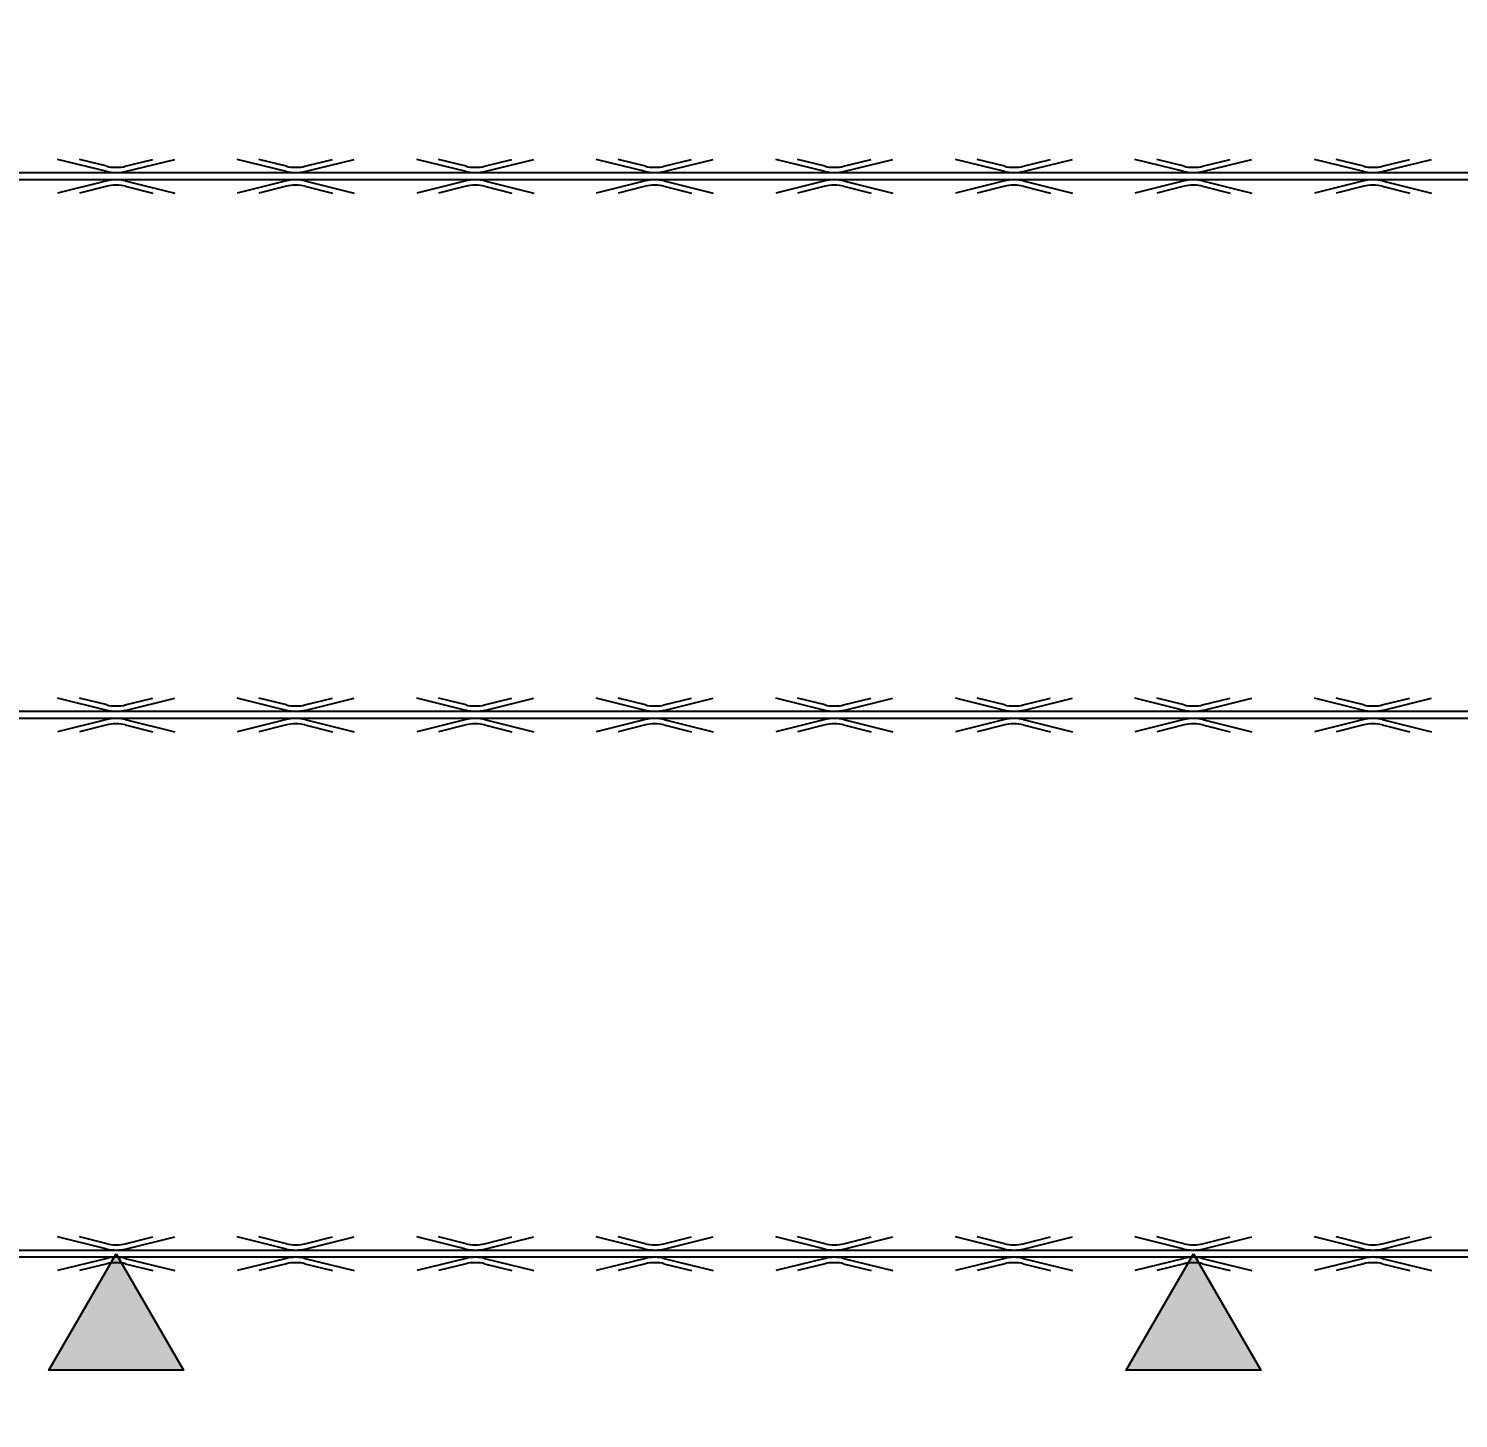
# Model space of a CAD drawing. Extents: x -524 to 129100, y -10500 to 1.
# Drawn here: x 1535 to 3128, y -3096 to -1548 of the extents above; entities that cross this region are included whole.
import ezdxf

# ---------------------------------------------------------------- set-up
doc = ezdxf.new("R2010")
doc.units = 0
doc.header["$LTSCALE"] = 250
doc.linetypes.add('BeePC_CENTER', pattern=[2, 1.25, -0.25, 0.25, -0.25])
doc.layers.get('0').update_dxf_attribs({"linetype": 'CONTINUOUS'})
doc.layers.get('Defpoints').update_dxf_attribs({"linetype": 'CONTINUOUS'})
doc.layers.add('BeePC-CCBZ', color=110, linetype='CONTINUOUS')
doc.layers.add('BeePC-GJ-Truss', color=185, linetype='CONTINUOUS')
doc.styles.add('BeePC_Dim', font='simfang.ttf', dxfattribs={"width": 0.7})
doc.dimstyles.new('BeePC_DIM_25_25', dxfattribs={"dimtxt": 75, "dimasz": 25, "dimexe": 25, "dimexo": 0, "dimgap": 25, "dimtad": 1, "dimdec": 0, "dimzin": 0, "dimdsep": 46, "dimtxsty": 'BeePC_Dim', "dimblk": 'ARCHTICK', "dimcen": 0, "dimdle": 25, "dimclrt": 7, "dimadec": 0, "dimazin": 0, "dimtfac": 1, "dimtdec": 0, "dimtix": 1, "dimtmove": 2, "dimatfit": 3, "dimfxl": 250, "dimfxlon": 1, "dimtfill": 1, "dimtolj": 1, "dimtzin": 0, "dimarcsym": 0})

# ---------------------------------------------------------------- blocks, each defined once
blk = doc.blocks.new('BeePC_HangPoint')
at = {"ltscale": 25}
h = blk.add_hatch(color=256, dxfattribs=at)
h.dxf.hatch_style = 1
h.paths.add_polyline_path([(0, 0), (-75, -129.9), (75, -129.9)])
blk.add_lwpolyline([(0, 0), (75, -129.9), (-75, -129.9)], close=True, dxfattribs=at)
blk = doc.blocks.new('_ArchTick')
at = {"color": 0, "linetype": 'ByBlock', "const_width": 0.5}
blk.add_lwpolyline([(-0.707, -0.707), (0.707, 0.707)], dxfattribs=at)
blk = doc.blocks.new('*D33')
at = {"layer": 'BeePC-CCBZ', "color": 0, "lineweight": -2, "transparency": 16777216}
for p, q in [((172.3, -478.1), (172.3, -253.1)), ((1632.6, -478.1), (1632.6, -253.1)), ((147.3, -278.1), (1657.6, -278.1))]:
    blk.add_line(p, q, dxfattribs=at)
at = {"layer": 'Defpoints', "color": 0, "transparency": 16777216}
for p in [(1632.6, -278.1), (172.3, -2012.1), (1632.6, -2912.1)]:
    blk.add_point(p, dxfattribs=at)
at = {"layer": 'BeePC-CCBZ', "color": 0, "lineweight": -2, "transparency": 16777216, "xscale": 25, "yscale": 25, "zscale": 25, "rotation": 180}
blk.add_blockref('_ArchTick', (172.3, -278.1), dxfattribs=at)
at = {"layer": 'BeePC-CCBZ', "color": 0, "lineweight": -2, "transparency": 16777216, "xscale": 25, "yscale": 25, "zscale": 25}
blk.add_blockref('_ArchTick', (1632.6, -278.1), dxfattribs=at)
at = {"layer": 'BeePC-CCBZ', "color": 7, "linetype": 'BeePC_CENTER', "transparency": 16777216, "insert": (902.5, -215.2), "char_height": 75, "attachment_point": 5, "style": 'BeePC_Dim', "bg_fill": 3, "box_fill_scale": 1.1, "bg_fill_color": 256, "bg_fill_true_color": 13158600, "bg_fill_transparency": 0}
blk.add_mtext('\\A1;1460', dxfattribs=at)
blk = doc.blocks.new('*D34')
at = {"layer": 'BeePC-CCBZ', "color": 0, "lineweight": -2, "transparency": 16777216}
for p, q in [((1632.6, -478.1), (1632.6, -253.1)), ((2832.6, -478.1), (2832.6, -253.1)), ((1607.6, -278.1), (2857.6, -278.1))]:
    blk.add_line(p, q, dxfattribs=at)
at = {"layer": 'Defpoints', "color": 0, "transparency": 16777216}
for p in [(2832.6, -278.1), (1632.6, -2912.1), (2832.6, -2912.1)]:
    blk.add_point(p, dxfattribs=at)
at = {"layer": 'BeePC-CCBZ', "color": 0, "lineweight": -2, "transparency": 16777216, "xscale": 25, "yscale": 25, "zscale": 25, "rotation": 180}
blk.add_blockref('_ArchTick', (1632.6, -278.1), dxfattribs=at)
at = {"layer": 'BeePC-CCBZ', "color": 0, "lineweight": -2, "transparency": 16777216, "xscale": 25, "yscale": 25, "zscale": 25}
blk.add_blockref('_ArchTick', (2832.6, -278.1), dxfattribs=at)
at = {"layer": 'BeePC-CCBZ', "color": 7, "linetype": 'BeePC_CENTER', "transparency": 16777216, "insert": (2232.6, -215.2), "char_height": 75, "attachment_point": 5, "style": 'BeePC_Dim', "bg_fill": 3, "box_fill_scale": 1.1, "bg_fill_color": 256, "bg_fill_true_color": 13158600, "bg_fill_transparency": 0}
blk.add_mtext('\\A1;1200', dxfattribs=at)
blk = doc.blocks.new('*D35')
at = {"layer": 'BeePC-CCBZ', "color": 0, "lineweight": -2, "transparency": 16777216}
for p, q in [((2832.6, -478.1), (2832.6, -253.1)), ((3832.6, -478.1), (3832.6, -253.1)), ((2807.6, -278.1), (3857.6, -278.1))]:
    blk.add_line(p, q, dxfattribs=at)
at = {"layer": 'Defpoints', "color": 0, "transparency": 16777216}
for p in [(3832.6, -278.1), (2832.6, -2912.1), (3832.6, -2912.1)]:
    blk.add_point(p, dxfattribs=at)
at = {"layer": 'BeePC-CCBZ', "color": 0, "lineweight": -2, "transparency": 16777216, "xscale": 25, "yscale": 25, "zscale": 25, "rotation": 180}
blk.add_blockref('_ArchTick', (2832.6, -278.1), dxfattribs=at)
at = {"layer": 'BeePC-CCBZ', "color": 0, "lineweight": -2, "transparency": 16777216, "xscale": 25, "yscale": 25, "zscale": 25}
blk.add_blockref('_ArchTick', (3832.6, -278.1), dxfattribs=at)
at = {"layer": 'BeePC-CCBZ', "color": 7, "linetype": 'BeePC_CENTER', "transparency": 16777216, "insert": (3332.6, -215.2), "char_height": 75, "attachment_point": 5, "style": 'BeePC_Dim', "bg_fill": 3, "box_fill_scale": 1.1, "bg_fill_color": 256, "bg_fill_true_color": 13158600, "bg_fill_transparency": 0}
blk.add_mtext('\\A1;1000', dxfattribs=at)
blk = doc.blocks.new('*D39')
at = {"layer": 'BeePC-CCBZ', "color": 0, "lineweight": -2, "transparency": 16777216}
for p, q in [((172.3, -3759.1), (172.3, -3984.1)), ((7792.8, -3759.1), (7792.8, -3984.1)), ((147.3, -3959.1), (7817.8, -3959.1))]:
    blk.add_line(p, q, dxfattribs=at)
at = {"layer": 'Defpoints', "color": 0, "transparency": 16777216}
for p in [(172.3, -2012.1), (7792.8, -2012.1), (7792.8, -3959.1)]:
    blk.add_point(p, dxfattribs=at)
at = {"layer": 'BeePC-CCBZ', "color": 0, "lineweight": -2, "transparency": 16777216, "xscale": 25, "yscale": 25, "zscale": 25, "rotation": 180}
blk.add_blockref('_ArchTick', (172.3, -3959.1), dxfattribs=at)
at = {"layer": 'BeePC-CCBZ', "color": 0, "lineweight": -2, "transparency": 16777216, "xscale": 25, "yscale": 25, "zscale": 25}
blk.add_blockref('_ArchTick', (7792.8, -3959.1), dxfattribs=at)
at = {"layer": 'BeePC-CCBZ', "color": 7, "linetype": 'BeePC_CENTER', "transparency": 16777216, "insert": (3982.6, -3896.2), "char_height": 75, "attachment_point": 5, "style": 'BeePC_Dim', "bg_fill": 3, "box_fill_scale": 1.1, "bg_fill_color": 256, "bg_fill_true_color": 13158600, "bg_fill_transparency": 0}
blk.add_mtext('\\A1;7621', dxfattribs=at)
blk = doc.blocks.new('*D41')
at = {"layer": 'BeePC-CCBZ', "color": 0, "lineweight": -2, "transparency": 16777216}
for p, q in [((-289.7, -1137.1), (-289.7, -3237.1)), ((-89.7, -1162.1), (-314.7, -1162.1)), ((-89.7, -3212.1), (-314.7, -3212.1))]:
    blk.add_line(p, q, dxfattribs=at)
at = {"layer": 'Defpoints', "color": 0, "transparency": 16777216}
for p in [(7.3, -1162.1), (-289.7, -3212.1), (3982.6, -3212.1)]:
    blk.add_point(p, dxfattribs=at)
at = {"layer": 'BeePC-CCBZ', "color": 0, "lineweight": -2, "transparency": 16777216, "xscale": 25, "yscale": 25, "zscale": 25}
for p, rotation in [((-289.7, -1162.1), 90), ((-289.7, -3212.1), 270)]:
    blk.add_blockref('_ArchTick', p, dxfattribs=dict(at, rotation=rotation))
at = {"layer": 'BeePC-CCBZ', "color": 7, "linetype": 'BeePC_CENTER', "transparency": 16777216, "insert": (-352.6, -2187.1), "char_height": 75, "attachment_point": 5, "rotation": 90, "style": 'BeePC_Dim', "bg_fill": 3, "box_fill_scale": 1.1, "bg_fill_color": 256, "bg_fill_true_color": 13158600, "bg_fill_transparency": 0}
blk.add_mtext('\\A1;2050', dxfattribs=at)
blk = doc.blocks.new('*D42')
at = {"layer": 'BeePC-CCBZ', "color": 0, "lineweight": -2, "transparency": 16777216}
for p, q in [((-411.7, -787.1), (-411.7, -3237.1)), ((-211.7, -812.1), (-436.7, -812.1)), ((-211.7, -3212.1), (-436.7, -3212.1))]:
    blk.add_line(p, q, dxfattribs=at)
at = {"layer": 'Defpoints', "color": 0, "transparency": 16777216}
for p in [(3982.6, -812.1), (-411.7, -3212.1), (3982.6, -3212.1)]:
    blk.add_point(p, dxfattribs=at)
at = {"layer": 'BeePC-CCBZ', "color": 0, "lineweight": -2, "transparency": 16777216, "xscale": 25, "yscale": 25, "zscale": 25}
for p, rotation in [((-411.7, -812.1), 90), ((-411.7, -3212.1), 270)]:
    blk.add_blockref('_ArchTick', p, dxfattribs=dict(at, rotation=rotation))
at = {"layer": 'BeePC-CCBZ', "color": 7, "linetype": 'BeePC_CENTER', "transparency": 16777216, "insert": (-474.6, -2012.1), "char_height": 75, "attachment_point": 5, "rotation": 90, "style": 'BeePC_Dim', "bg_fill": 3, "box_fill_scale": 1.1, "bg_fill_color": 256, "bg_fill_true_color": 13158600, "bg_fill_transparency": 0}
blk.add_mtext('\\A1;2400', dxfattribs=at)
blk = doc.blocks.new('*D46')
at = {"layer": 'BeePC-CCBZ', "color": 0, "lineweight": -2, "transparency": 16777216}
for p, q in [((8326.8, -1087.1), (8326.8, -2937.1)), ((8126.8, -1112.1), (8351.8, -1112.1)), ((8126.8, -2912.1), (8351.8, -2912.1))]:
    blk.add_line(p, q, dxfattribs=at)
at = {"layer": 'Defpoints', "color": 0, "transparency": 16777216}
for p in [(1632.6, -1112.1), (1632.6, -2912.1), (8326.8, -2912.1)]:
    blk.add_point(p, dxfattribs=at)
at = {"layer": 'BeePC-CCBZ', "color": 0, "lineweight": -2, "transparency": 16777216, "xscale": 25, "yscale": 25, "zscale": 25}
for p, rotation in [((8326.8, -1112.1), 90), ((8326.8, -2912.1), 270)]:
    blk.add_blockref('_ArchTick', p, dxfattribs=dict(at, rotation=rotation))
at = {"layer": 'BeePC-CCBZ', "color": 7, "linetype": 'BeePC_CENTER', "transparency": 16777216, "insert": (8263.9, -2012.1), "char_height": 75, "attachment_point": 5, "rotation": 90, "style": 'BeePC_Dim', "bg_fill": 3, "box_fill_scale": 1.1, "bg_fill_color": 256, "bg_fill_true_color": 13158600, "bg_fill_transparency": 0}
blk.add_mtext('\\A1;1800', dxfattribs=at)
blk = doc.blocks.new('*D47')
at = {"layer": 'BeePC-CCBZ', "color": 0, "lineweight": -2, "transparency": 16777216}
for p, q in [((8326.8, -2887.1), (8326.8, -3237.1)), ((8126.8, -2912.1), (8351.8, -2912.1)), ((8126.8, -3212.1), (8351.8, -3212.1))]:
    blk.add_line(p, q, dxfattribs=at)
at = {"layer": 'Defpoints', "color": 0, "transparency": 16777216}
for p in [(1632.6, -2912.1), (3982.6, -3212.1), (8326.8, -3212.1)]:
    blk.add_point(p, dxfattribs=at)
at = {"layer": 'BeePC-CCBZ', "color": 0, "lineweight": -2, "transparency": 16777216, "xscale": 25, "yscale": 25, "zscale": 25}
for p, rotation in [((8326.8, -2912.1), 90), ((8326.8, -3212.1), 270)]:
    blk.add_blockref('_ArchTick', p, dxfattribs=dict(at, rotation=rotation))
at = {"layer": 'BeePC-CCBZ', "color": 7, "linetype": 'BeePC_CENTER', "transparency": 16777216, "insert": (8263.9, -3062.1), "char_height": 75, "attachment_point": 5, "rotation": 90, "style": 'BeePC_Dim', "bg_fill": 3, "box_fill_scale": 1.1, "bg_fill_color": 256, "bg_fill_true_color": 13158600, "bg_fill_transparency": 0}
blk.add_mtext('\\A1;300', dxfattribs=at)

msp = doc.modelspace()

# ---------------------------------------------------------------- linework, layer by layer
at = {"layer": 'BeePC-GJ-Truss'}
for points in [[(232.6, -1708.1), (7732.6, -1708.1), (7732.6, -1716.1), (232.6, -1716.1), (232.6, -1708.1), (236, -1708), (239.2, -1707.6), (242.8, -1707), (297.8, -1693.4)], [(1622.4, -1707), (1567.4, -1693.4)], [(1622.4, -1701), (1591.7, -1693.4)], [(1642.8, -1707), (1697.8, -1693.4)], [(1642.8, -1701), (1673.5, -1693.4)], [(1822.4, -1707), (1767.4, -1693.4)], [(1822.4, -1701), (1791.7, -1693.4)], [(1842.8, -1707), (1897.8, -1693.4)], [(1842.8, -1701), (1873.5, -1693.4)], [(2022.4, -1707), (1967.4, -1693.4)], [(2022.4, -1701), (1991.7, -1693.4)], [(2042.8, -1707), (2097.8, -1693.4)], [(2042.8, -1701), (2073.5, -1693.4)], [(2222.4, -1707), (2167.4, -1693.4)], [(2222.4, -1701), (2191.7, -1693.4)], [(2242.8, -1707), (2297.8, -1693.4)], [(2242.8, -1701), (2273.5, -1693.4)], [(2422.4, -1707), (2367.4, -1693.4)], [(2422.4, -1701), (2391.7, -1693.4)], [(2442.8, -1707), (2497.8, -1693.4)], [(2442.8, -1701), (2473.5, -1693.4)], [(2622.4, -1707), (2567.4, -1693.4)], [(2622.4, -1701), (2591.7, -1693.4)], [(2642.8, -1707), (2697.8, -1693.4)], [(2642.8, -1701), (2673.5, -1693.4)], [(2822.4, -1707), (2767.4, -1693.4)], [(2822.4, -1701), (2791.7, -1693.4)], [(2842.8, -1707), (2897.8, -1693.4)], [(2842.8, -1701), (2873.5, -1693.4)], [(3022.4, -1707), (2967.4, -1693.4)], [(3022.4, -1701), (2991.7, -1693.4)], [(3042.8, -1707), (3097.8, -1693.4)], [(3042.8, -1701), (3073.5, -1693.4)], [(1622.4, -1717.3), (1567.4, -1730.9)], [(1642.8, -1717.3), (1697.8, -1730.9)], [(1822.4, -1717.3), (1767.4, -1730.9)], [(1842.8, -1717.3), (1897.8, -1730.9)], [(2022.4, -1717.3), (1967.4, -1730.9)], [(2042.8, -1717.3), (2097.8, -1730.9)], [(2222.4, -1717.3), (2167.4, -1730.9)], [(2242.8, -1717.3), (2297.8, -1730.9)], [(2422.4, -1717.3), (2367.4, -1730.9)], [(2442.8, -1717.3), (2497.8, -1730.9)], [(2622.4, -1717.3), (2567.4, -1730.9)], [(2642.8, -1717.3), (2697.8, -1730.9)], [(2822.4, -1717.3), (2767.4, -1730.9)], [(2842.8, -1717.3), (2897.8, -1730.9)], [(3022.4, -1717.3), (2967.4, -1730.9)], [(3042.8, -1717.3), (3097.8, -1730.9)], [(1622.4, -1723.3), (1591.7, -1730.9)], [(1642.8, -1723.3), (1673.5, -1730.9)], [(1822.4, -1723.3), (1791.7, -1730.9)], [(1842.8, -1723.3), (1873.5, -1730.9)], [(2022.4, -1723.3), (1991.7, -1730.9)], [(2042.8, -1723.3), (2073.5, -1730.9)], [(2222.4, -1723.3), (2191.7, -1730.9)], [(2242.8, -1723.3), (2273.5, -1730.9)], [(2422.4, -1723.3), (2391.7, -1730.9)], [(2442.8, -1723.3), (2473.5, -1730.9)], [(2622.4, -1723.3), (2591.7, -1730.9)], [(2642.8, -1723.3), (2673.5, -1730.9)], [(2822.4, -1723.3), (2791.7, -1730.9)], [(2842.8, -1723.3), (2873.5, -1730.9)], [(3022.4, -1723.3), (2991.7, -1730.9)], [(3042.8, -1723.3), (3073.5, -1730.9)], [(232.6, -2308.1), (7732.6, -2308.1), (7732.6, -2316.1), (232.6, -2316.1), (232.6, -2308.1), (236, -2308), (239.2, -2307.6), (242.8, -2307), (297.8, -2293.4)], [(1622.4, -2307), (1567.4, -2293.4)], [(1622.4, -2301), (1591.7, -2293.4)], [(1642.8, -2307), (1697.8, -2293.4)], [(1642.8, -2301), (1673.5, -2293.4)], [(1822.4, -2307), (1767.4, -2293.4)], [(1822.4, -2301), (1791.7, -2293.4)], [(1842.8, -2307), (1897.8, -2293.4)], [(1842.8, -2301), (1873.5, -2293.4)], [(2022.4, -2307), (1967.4, -2293.4)], [(2022.4, -2301), (1991.7, -2293.4)], [(2042.8, -2307), (2097.8, -2293.4)], [(2042.8, -2301), (2073.5, -2293.4)], [(2222.4, -2307), (2167.4, -2293.4)], [(2222.4, -2301), (2191.7, -2293.4)], [(2242.8, -2307), (2297.8, -2293.4)], [(2242.8, -2301), (2273.5, -2293.4)], [(2422.4, -2307), (2367.4, -2293.4)], [(2422.4, -2301), (2391.7, -2293.4)], [(2442.8, -2307), (2497.8, -2293.4)], [(2442.8, -2301), (2473.5, -2293.4)], [(2622.4, -2307), (2567.4, -2293.4)], [(2622.4, -2301), (2591.7, -2293.4)], [(2642.8, -2307), (2697.8, -2293.4)], [(2642.8, -2301), (2673.5, -2293.4)], [(2822.4, -2307), (2767.4, -2293.4)], [(2822.4, -2301), (2791.7, -2293.4)], [(2842.8, -2307), (2897.8, -2293.4)], [(2842.8, -2301), (2873.5, -2293.4)], [(3022.4, -2307), (2967.4, -2293.4)], [(3022.4, -2301), (2991.7, -2293.4)], [(3042.8, -2307), (3097.8, -2293.4)], [(3042.8, -2301), (3073.5, -2293.4)], [(1622.4, -2317.3), (1567.4, -2330.9)], [(1622.4, -2323.3), (1591.7, -2330.9)], [(1642.8, -2317.3), (1697.8, -2330.9)], [(1642.8, -2323.3), (1673.5, -2330.9)], [(1822.4, -2317.3), (1767.4, -2330.9)], [(1822.4, -2323.3), (1791.7, -2330.9)], [(1842.8, -2317.3), (1897.8, -2330.9)], [(1842.8, -2323.3), (1873.5, -2330.9)], [(2022.4, -2317.3), (1967.4, -2330.9)], [(2022.4, -2323.3), (1991.7, -2330.9)], [(2042.8, -2317.3), (2097.8, -2330.9)], [(2042.8, -2323.3), (2073.5, -2330.9)], [(2222.4, -2317.3), (2167.4, -2330.9)], [(2222.4, -2323.3), (2191.7, -2330.9)], [(2242.8, -2317.3), (2297.8, -2330.9)], [(2242.8, -2323.3), (2273.5, -2330.9)], [(2422.4, -2317.3), (2367.4, -2330.9)], [(2422.4, -2323.3), (2391.7, -2330.9)], [(2442.8, -2317.3), (2497.8, -2330.9)], [(2442.8, -2323.3), (2473.5, -2330.9)], [(2622.4, -2317.3), (2567.4, -2330.9)], [(2622.4, -2323.3), (2591.7, -2330.9)], [(2642.8, -2317.3), (2697.8, -2330.9)], [(2642.8, -2323.3), (2673.5, -2330.9)], [(2822.4, -2317.3), (2767.4, -2330.9)], [(2822.4, -2323.3), (2791.7, -2330.9)], [(2842.8, -2317.3), (2897.8, -2330.9)], [(2842.8, -2323.3), (2873.5, -2330.9)], [(3022.4, -2317.3), (2967.4, -2330.9)], [(3022.4, -2323.3), (2991.7, -2330.9)], [(3042.8, -2317.3), (3097.8, -2330.9)], [(3042.8, -2323.3), (3073.5, -2330.9)], [(232.6, -2908.1), (7732.6, -2908.1), (7732.6, -2916.1), (232.6, -2916.1), (232.6, -2908.1), (236, -2908), (239.2, -2907.6), (242.8, -2907), (297.8, -2893.4)], [(1622.4, -2907), (1567.4, -2893.4)], [(1622.4, -2901), (1591.7, -2893.4)], [(1642.8, -2907), (1697.8, -2893.4)], [(1642.8, -2901), (1673.5, -2893.4)], [(1822.4, -2907), (1767.4, -2893.4)], [(1822.4, -2901), (1791.7, -2893.4)], [(1842.8, -2907), (1897.8, -2893.4)], [(1842.8, -2901), (1873.5, -2893.4)], [(2022.4, -2907), (1967.4, -2893.4)], [(2022.4, -2901), (1991.7, -2893.4)], [(2042.8, -2907), (2097.8, -2893.4)], [(2042.8, -2901), (2073.5, -2893.4)], [(2222.4, -2907), (2167.4, -2893.4)], [(2222.4, -2901), (2191.7, -2893.4)], [(2242.8, -2907), (2297.8, -2893.4)], [(2242.8, -2901), (2273.5, -2893.4)], [(2422.4, -2907), (2367.4, -2893.4)], [(2422.4, -2901), (2391.7, -2893.4)], [(2442.8, -2907), (2497.8, -2893.4)], [(2442.8, -2901), (2473.5, -2893.4)], [(2622.4, -2907), (2567.4, -2893.4)], [(2622.4, -2901), (2591.7, -2893.4)], [(2642.8, -2907), (2697.8, -2893.4)], [(2642.8, -2901), (2673.5, -2893.4)], [(2822.4, -2907), (2767.4, -2893.4)], [(2822.4, -2901), (2791.7, -2893.4)], [(2842.8, -2907), (2897.8, -2893.4)], [(2842.8, -2901), (2873.5, -2893.4)], [(3022.4, -2907), (2967.4, -2893.4)], [(3022.4, -2901), (2991.7, -2893.4)], [(3042.8, -2907), (3097.8, -2893.4)], [(3042.8, -2901), (3073.5, -2893.4)], [(1622.4, -2917.3), (1567.4, -2930.9)], [(1622.4, -2923.3), (1591.7, -2930.9)], [(1642.8, -2917.3), (1697.8, -2930.9)], [(1642.8, -2923.3), (1673.5, -2930.9)], [(1822.4, -2917.3), (1767.4, -2930.9)], [(1822.4, -2923.3), (1791.7, -2930.9)], [(1842.8, -2917.3), (1897.8, -2930.9)], [(1842.8, -2923.3), (1873.5, -2930.9)], [(2022.4, -2917.3), (1967.4, -2930.9)], [(2022.4, -2923.3), (1991.7, -2930.9)], [(2042.8, -2917.3), (2097.8, -2930.9)], [(2042.8, -2923.3), (2073.5, -2930.9)], [(2222.4, -2917.3), (2167.4, -2930.9)], [(2222.4, -2923.3), (2191.7, -2930.9)], [(2242.8, -2917.3), (2297.8, -2930.9)], [(2242.8, -2923.3), (2273.5, -2930.9)], [(2422.4, -2917.3), (2367.4, -2930.9)], [(2422.4, -2923.3), (2391.7, -2930.9)], [(2442.8, -2917.3), (2497.8, -2930.9)], [(2442.8, -2923.3), (2473.5, -2930.9)], [(2622.4, -2917.3), (2567.4, -2930.9)], [(2622.4, -2923.3), (2591.7, -2930.9)], [(2642.8, -2917.3), (2697.8, -2930.9)], [(2642.8, -2923.3), (2673.5, -2930.9)], [(2822.4, -2917.3), (2767.4, -2930.9)], [(2822.4, -2923.3), (2791.7, -2930.9)], [(2842.8, -2917.3), (2897.8, -2930.9)], [(2842.8, -2923.3), (2873.5, -2930.9)], [(3022.4, -2917.3), (2967.4, -2930.9)], [(3022.4, -2923.3), (2991.7, -2930.9)], [(3042.8, -2917.3), (3097.8, -2930.9)], [(3042.8, -2923.3), (3073.5, -2930.9)]]:
    msp.add_lwpolyline(points, dxfattribs=at)
for centre, major_axis, start_param, end_param in [((1631.4, -1698.7), (12, 0), 3.861169, 4.813041), ((1633.8, -1698.7), (12, 0), 4.611737, 5.563609), ((1831.4, -1698.7), (12, 0), 3.861169, 4.813041), ((1833.8, -1698.7), (12, 0), 4.611737, 5.563609), ((2031.4, -1698.7), (12, 0), 3.861169, 4.813041), ((2033.8, -1698.7), (12, 0), 4.611737, 5.563609), ((2231.4, -1698.7), (12, 0), 3.861169, 4.813041), ((2233.8, -1698.7), (12, 0), 4.611737, 5.563609), ((2431.4, -1698.7), (12, 0), 3.861169, 4.813041), ((2433.8, -1698.7), (12, 0), 4.611737, 5.563609), ((2631.4, -1698.7), (12, 0), 3.861169, 4.813041), ((2633.8, -1698.7), (12, 0), 4.611737, 5.563609), ((2831.4, -1698.7), (12, 0), 3.861169, 4.813041), ((2833.8, -1698.7), (12, 0), 4.611737, 5.563609), ((3031.4, -1698.7), (12, 0), 3.861169, 4.813041), ((3033.8, -1698.7), (12, 0), 4.611737, 5.563609), ((1633.8, -1702.9), (18, 0), 4.026697, 4.647513), ((1633.8, -1721.3), (18, 0), 1.635672, 2.256488), ((1631.4, -1702.9), (18, 0), 4.777265, 5.398081), ((1631.4, -1721.3), (18, 0), 0.885104, 1.50592), ((1833.8, -1702.9), (18, 0), 4.026697, 4.647513), ((1833.8, -1721.3), (18, 0), 1.635672, 2.256488), ((1831.4, -1702.9), (18, 0), 4.777265, 5.398081), ((1831.4, -1721.3), (18, 0), 0.885104, 1.50592), ((2033.8, -1702.9), (18, 0), 4.026697, 4.647513), ((2033.8, -1721.3), (18, 0), 1.635672, 2.256488), ((2031.4, -1702.9), (18, 0), 4.777265, 5.398081), ((2031.4, -1721.3), (18, 0), 0.885104, 1.50592), ((2233.8, -1702.9), (18, 0), 4.026697, 4.647513), ((2233.8, -1721.3), (18, 0), 1.635672, 2.256488), ((2231.4, -1702.9), (18, 0), 4.777265, 5.398081), ((2231.4, -1721.3), (18, 0), 0.885104, 1.50592), ((2433.8, -1702.9), (18, 0), 4.026697, 4.647513), ((2433.8, -1721.3), (18, 0), 1.635672, 2.256488), ((2431.4, -1702.9), (18, 0), 4.777265, 5.398081), ((2431.4, -1721.3), (18, 0), 0.885104, 1.50592), ((2633.8, -1702.9), (18, 0), 4.026697, 4.647513), ((2633.8, -1721.3), (18, 0), 1.635672, 2.256488), ((2631.4, -1702.9), (18, 0), 4.777265, 5.398081), ((2631.4, -1721.3), (18, 0), 0.885104, 1.50592), ((2833.8, -1702.9), (18, 0), 4.026697, 4.647513), ((2833.8, -1721.3), (18, 0), 1.635672, 2.256488), ((2831.4, -1702.9), (18, 0), 4.777265, 5.398081), ((2831.4, -1721.3), (18, 0), 0.885104, 1.50592), ((3033.8, -1702.9), (18, 0), 4.026697, 4.647513), ((3033.8, -1721.3), (18, 0), 1.635672, 2.256488), ((3031.4, -1702.9), (18, 0), 4.777265, 5.398081), ((3031.4, -1721.3), (18, 0), 0.885104, 1.50592), ((1631.4, -1725.6), (12, 0), 1.470144, 2.422017), ((1633.8, -1725.6), (12, 0), 0.719576, 1.671449), ((1831.4, -1725.6), (12, 0), 1.470144, 2.422017), ((1833.8, -1725.6), (12, 0), 0.719576, 1.671449), ((2031.4, -1725.6), (12, 0), 1.470144, 2.422017), ((2033.8, -1725.6), (12, 0), 0.719576, 1.671449), ((2231.4, -1725.6), (12, 0), 1.470144, 2.422017), ((2233.8, -1725.6), (12, 0), 0.719576, 1.671449), ((2431.4, -1725.6), (12, 0), 1.470144, 2.422017), ((2433.8, -1725.6), (12, 0), 0.719576, 1.671449), ((2631.4, -1725.6), (12, 0), 1.470144, 2.422017), ((2633.8, -1725.6), (12, 0), 0.719576, 1.671449), ((2831.4, -1725.6), (12, 0), 1.470144, 2.422017), ((2833.8, -1725.6), (12, 0), 0.719576, 1.671449), ((3031.4, -1725.6), (12, 0), 1.470144, 2.422017), ((3033.8, -1725.6), (12, 0), 0.719576, 1.671449), ((1631.4, -2298.7), (12, 0), 3.861169, 4.813041), ((1633.8, -2302.9), (18, 0), 4.026697, 4.647513), ((1633.8, -2298.7), (12, 0), 4.611737, 5.563609), ((1631.4, -2302.9), (18, 0), 4.777265, 5.398081), ((1831.4, -2298.7), (12, 0), 3.861169, 4.813041), ((1833.8, -2302.9), (18, 0), 4.026697, 4.647513), ((1833.8, -2298.7), (12, 0), 4.611737, 5.563609), ((1831.4, -2302.9), (18, 0), 4.777265, 5.398081), ((2031.4, -2298.7), (12, 0), 3.861169, 4.813041), ((2033.8, -2302.9), (18, 0), 4.026697, 4.647513), ((2033.8, -2298.7), (12, 0), 4.611737, 5.563609), ((2031.4, -2302.9), (18, 0), 4.777265, 5.398081), ((2231.4, -2298.7), (12, 0), 3.861169, 4.813041), ((2233.8, -2302.9), (18, 0), 4.026697, 4.647513), ((2233.8, -2298.7), (12, 0), 4.611737, 5.563609), ((2231.4, -2302.9), (18, 0), 4.777265, 5.398081), ((2431.4, -2298.7), (12, 0), 3.861169, 4.813041), ((2433.8, -2302.9), (18, 0), 4.026697, 4.647513), ((2433.8, -2298.7), (12, 0), 4.611737, 5.563609), ((2431.4, -2302.9), (18, 0), 4.777265, 5.398081), ((2631.4, -2298.7), (12, 0), 3.861169, 4.813041), ((2633.8, -2302.9), (18, 0), 4.026697, 4.647513), ((2633.8, -2298.7), (12, 0), 4.611737, 5.563609), ((2631.4, -2302.9), (18, 0), 4.777265, 5.398081), ((2831.4, -2298.7), (12, 0), 3.861169, 4.813041), ((2833.8, -2302.9), (18, 0), 4.026697, 4.647513), ((2833.8, -2298.7), (12, 0), 4.611737, 5.563609), ((2831.4, -2302.9), (18, 0), 4.777265, 5.398081), ((3031.4, -2298.7), (12, 0), 3.861169, 4.813041), ((3033.8, -2302.9), (18, 0), 4.026697, 4.647513), ((3033.8, -2298.7), (12, 0), 4.611737, 5.563609), ((3031.4, -2302.9), (18, 0), 4.777265, 5.398081), ((1633.8, -2321.3), (18, 0), 1.635672, 2.256488), ((1631.4, -2325.6), (12, 0), 1.470144, 2.422017), ((1631.4, -2321.3), (18, 0), 0.885104, 1.50592), ((1633.8, -2325.6), (12, 0), 0.719576, 1.671449), ((1833.8, -2321.3), (18, 0), 1.635672, 2.256488), ((1831.4, -2325.6), (12, 0), 1.470144, 2.422017), ((1831.4, -2321.3), (18, 0), 0.885104, 1.50592), ((1833.8, -2325.6), (12, 0), 0.719576, 1.671449), ((2033.8, -2321.3), (18, 0), 1.635672, 2.256488), ((2031.4, -2325.6), (12, 0), 1.470144, 2.422017), ((2031.4, -2321.3), (18, 0), 0.885104, 1.50592), ((2033.8, -2325.6), (12, 0), 0.719576, 1.671449), ((2233.8, -2321.3), (18, 0), 1.635672, 2.256488), ((2231.4, -2325.6), (12, 0), 1.470144, 2.422017), ((2231.4, -2321.3), (18, 0), 0.885104, 1.50592), ((2233.8, -2325.6), (12, 0), 0.719576, 1.671449), ((2433.8, -2321.3), (18, 0), 1.635672, 2.256488), ((2431.4, -2325.6), (12, 0), 1.470144, 2.422017), ((2431.4, -2321.3), (18, 0), 0.885104, 1.50592), ((2433.8, -2325.6), (12, 0), 0.719576, 1.671449), ((2633.8, -2321.3), (18, 0), 1.635672, 2.256488), ((2631.4, -2325.6), (12, 0), 1.470144, 2.422017), ((2631.4, -2321.3), (18, 0), 0.885104, 1.50592), ((2633.8, -2325.6), (12, 0), 0.719576, 1.671449), ((2833.8, -2321.3), (18, 0), 1.635672, 2.256488), ((2831.4, -2325.6), (12, 0), 1.470144, 2.422017), ((2831.4, -2321.3), (18, 0), 0.885104, 1.50592), ((2833.8, -2325.6), (12, 0), 0.719576, 1.671449), ((3033.8, -2321.3), (18, 0), 1.635672, 2.256488), ((3031.4, -2325.6), (12, 0), 1.470144, 2.422017), ((3031.4, -2321.3), (18, 0), 0.885104, 1.50592), ((3033.8, -2325.6), (12, 0), 0.719576, 1.671449), ((1631.4, -2898.7), (12, 0), 3.861169, 4.813041), ((1633.8, -2902.9), (18, 0), 4.026697, 4.647513), ((1633.8, -2898.7), (12, 0), 4.611737, 5.563609), ((1631.4, -2902.9), (18, 0), 4.777265, 5.398081), ((1831.4, -2898.7), (12, 0), 3.861169, 4.813041), ((1833.8, -2902.9), (18, 0), 4.026697, 4.647513), ((1833.8, -2898.7), (12, 0), 4.611737, 5.563609), ((1831.4, -2902.9), (18, 0), 4.777265, 5.398081), ((2031.4, -2898.7), (12, 0), 3.861169, 4.813041), ((2033.8, -2902.9), (18, 0), 4.026697, 4.647513), ((2033.8, -2898.7), (12, 0), 4.611737, 5.563609), ((2031.4, -2902.9), (18, 0), 4.777265, 5.398081), ((2231.4, -2898.7), (12, 0), 3.861169, 4.813041), ((2233.8, -2902.9), (18, 0), 4.026697, 4.647513), ((2233.8, -2898.7), (12, 0), 4.611737, 5.563609), ((2231.4, -2902.9), (18, 0), 4.777265, 5.398081), ((2431.4, -2898.7), (12, 0), 3.861169, 4.813041), ((2433.8, -2902.9), (18, 0), 4.026697, 4.647513), ((2433.8, -2898.7), (12, 0), 4.611737, 5.563609), ((2431.4, -2902.9), (18, 0), 4.777265, 5.398081), ((2631.4, -2898.7), (12, 0), 3.861169, 4.813041), ((2633.8, -2902.9), (18, 0), 4.026697, 4.647513), ((2633.8, -2898.7), (12, 0), 4.611737, 5.563609), ((2631.4, -2902.9), (18, 0), 4.777265, 5.398081), ((2831.4, -2898.7), (12, 0), 3.861169, 4.813041), ((2833.8, -2902.9), (18, 0), 4.026697, 4.647513), ((2833.8, -2898.7), (12, 0), 4.611737, 5.563609), ((2831.4, -2902.9), (18, 0), 4.777265, 5.398081), ((3031.4, -2898.7), (12, 0), 3.861169, 4.813041), ((3033.8, -2902.9), (18, 0), 4.026697, 4.647513), ((3033.8, -2898.7), (12, 0), 4.611737, 5.563609), ((3031.4, -2902.9), (18, 0), 4.777265, 5.398081), ((1633.8, -2921.3), (18, 0), 1.635672, 2.256488), ((1631.4, -2925.6), (12, 0), 1.470144, 2.422017), ((1631.4, -2921.3), (18, 0), 0.885104, 1.50592), ((1633.8, -2925.6), (12, 0), 0.719576, 1.671449), ((1833.8, -2921.3), (18, 0), 1.635672, 2.256488), ((1831.4, -2925.6), (12, 0), 1.470144, 2.422017), ((1831.4, -2921.3), (18, 0), 0.885104, 1.50592), ((1833.8, -2925.6), (12, 0), 0.719576, 1.671449), ((2033.8, -2921.3), (18, 0), 1.635672, 2.256488), ((2031.4, -2925.6), (12, 0), 1.470144, 2.422017), ((2031.4, -2921.3), (18, 0), 0.885104, 1.50592), ((2033.8, -2925.6), (12, 0), 0.719576, 1.671449), ((2233.8, -2921.3), (18, 0), 1.635672, 2.256488), ((2231.4, -2925.6), (12, 0), 1.470144, 2.422017), ((2231.4, -2921.3), (18, 0), 0.885104, 1.50592), ((2233.8, -2925.6), (12, 0), 0.719576, 1.671449), ((2433.8, -2921.3), (18, 0), 1.635672, 2.256488), ((2431.4, -2925.6), (12, 0), 1.470144, 2.422017), ((2431.4, -2921.3), (18, 0), 0.885104, 1.50592), ((2433.8, -2925.6), (12, 0), 0.719576, 1.671449), ((2633.8, -2921.3), (18, 0), 1.635672, 2.256488), ((2631.4, -2925.6), (12, 0), 1.470144, 2.422017), ((2631.4, -2921.3), (18, 0), 0.885104, 1.50592), ((2633.8, -2925.6), (12, 0), 0.719576, 1.671449), ((2833.8, -2921.3), (18, 0), 1.635672, 2.256488), ((2831.4, -2925.6), (12, 0), 1.470144, 2.422017), ((2831.4, -2921.3), (18, 0), 0.885104, 1.50592), ((2833.8, -2925.6), (12, 0), 0.719576, 1.671449), ((3033.8, -2921.3), (18, 0), 1.635672, 2.256488), ((3031.4, -2925.6), (12, 0), 1.470144, 2.422017), ((3031.4, -2921.3), (18, 0), 0.885104, 1.50592), ((3033.8, -2925.6), (12, 0), 0.719576, 1.671449)]:
    msp.add_ellipse(centre, major_axis=major_axis, ratio=0.288551, start_param=start_param, end_param=end_param, dxfattribs=at)

# ---------------------------------------------------------------- block references
for p in [(1632.6, -2912.1), (2832.6, -2912.1)]:
    msp.add_blockref('BeePC_HangPoint', p)

# ---------------------------------------------------------------- next in the draw order: dimensions: what is measured, and where the dimension line sits
at = {"layer": 'BeePC-CCBZ'}
dim = msp.add_linear_dim(base=(1632.6, -278.1), p1=(172.3, -2012.1), p2=(1632.6, -2912.1), angle=0, dimstyle='BeePC_DIM_25_25', override={"dimfxl": 200}, dxfattribs=at)
dim.commit()
dim.dimension.update_dxf_attribs({"geometry": '*D33', "text_midpoint": (902.5, -215.2)})

# ---------------------------------------------------------------- next in the draw order: dimensions: what is measured, and where the dimension line sits
dim = msp.add_linear_dim(base=(2832.6, -278.1), p1=(1632.6, -2912.1), p2=(2832.6, -2912.1), angle=0, dimstyle='BeePC_DIM_25_25', override={"dimfxl": 200}, dxfattribs=at)
dim.commit()
dim.dimension.update_dxf_attribs({"geometry": '*D34', "text_midpoint": (2232.6, -215.2)})

# ---------------------------------------------------------------- next in the draw order: dimensions: what is measured, and where the dimension line sits
dim = msp.add_linear_dim(base=(3832.6, -278.1), p1=(2832.6, -2912.1), p2=(3832.6, -2912.1), angle=0, dimstyle='BeePC_DIM_25_25', override={"dimfxl": 200}, dxfattribs=at)
dim.commit()
dim.dimension.update_dxf_attribs({"geometry": '*D35', "text_midpoint": (3332.6, -215.2)})

# ---------------------------------------------------------------- next in the draw order: dimensions: what is measured, and where the dimension line sits
dim = msp.add_linear_dim(base=(7792.8486193, -3959.1183432), p1=(172.3486193, -2012.1183432), p2=(7792.8486193, -2012.1183432), angle=0, dimstyle='BeePC_DIM_25_25', override={"dimfxl": 200}, dxfattribs=at)
dim.commit()
dim.dimension.update_dxf_attribs({"geometry": '*D39', "text_midpoint": (3982.5986193, -3896.2054303)})

# ---------------------------------------------------------------- next in the draw order: dimensions: what is measured, and where the dimension line sits
dim = msp.add_linear_dim(base=(-289.7, -3212.1), p1=(7.3, -1162.1), p2=(3982.6, -3212.1), angle=90, dimstyle='BeePC_DIM_25_25', override={"dimfxl": 200}, dxfattribs=at)
dim.commit()
dim.dimension.update_dxf_attribs({"geometry": '*D41', "text_midpoint": (-352.6, -2187.1)})

# ---------------------------------------------------------------- next in the draw order: dimensions: what is measured, and where the dimension line sits
dim = msp.add_linear_dim(base=(-411.7, -3212.1), p1=(3982.6, -812.1), p2=(3982.6, -3212.1), angle=90, dimstyle='BeePC_DIM_25_25', override={"dimfxl": 200}, dxfattribs=at)
dim.commit()
dim.dimension.update_dxf_attribs({"geometry": '*D42', "text_midpoint": (-474.6, -2012.1)})

# ---------------------------------------------------------------- next in the draw order: dimensions: what is measured, and where the dimension line sits
dim = msp.add_linear_dim(base=(8326.8, -2912.1), p1=(1632.6, -1112.1), p2=(1632.6, -2912.1), angle=90, dimstyle='BeePC_DIM_25_25', override={"dimfxl": 200}, dxfattribs=at)
dim.commit()
dim.dimension.update_dxf_attribs({"geometry": '*D46', "text_midpoint": (8263.9, -2012.1)})

# ---------------------------------------------------------------- next in the draw order: dimensions: what is measured, and where the dimension line sits
dim = msp.add_linear_dim(base=(8326.8, -3212.1), p1=(1632.6, -2912.1), p2=(3982.6, -3212.1), angle=90, dimstyle='BeePC_DIM_25_25', override={"dimfxl": 200}, dxfattribs=at)
dim.commit()
dim.dimension.update_dxf_attribs({"geometry": '*D47', "text_midpoint": (8263.9, -3062.1)})

doc.saveas('drawing.dxf')
